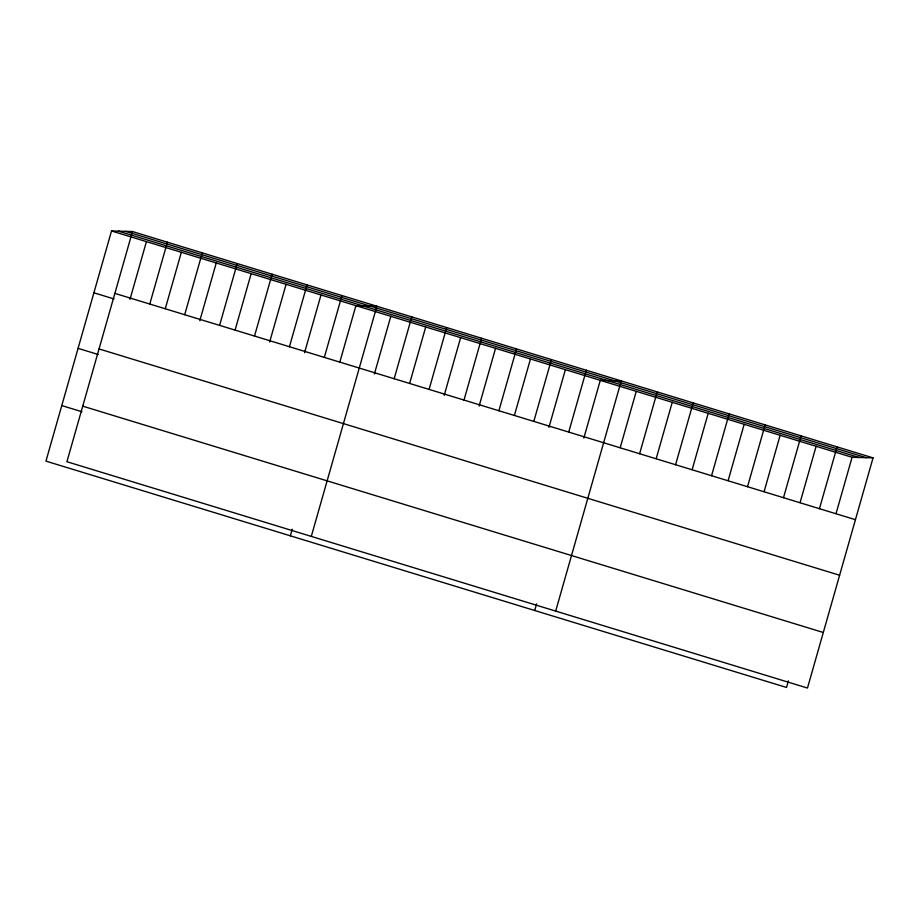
<?xml version="1.0" encoding="UTF-8"?>
<svg xmlns="http://www.w3.org/2000/svg" width="919" height="919" viewBox="0 0 919 919"><rect width="100%" height="100%" fill="white"/><g stroke="black" fill="none" stroke-linecap="round" stroke-linejoin="round"><path stroke-width="1.38" d="M132.485 231.542L66.915 461.717L807.479 688.044L873.05 457.869L132.485 231.542L111.521 230.956L45.95 461.131L786.515 687.458L788.399 680.841M129.993 299.341L146.431 241.628M149.786 304.051L167.396 242.214M165.294 308.635L181.342 252.3M184.696 314.712L202.306 252.886M199.814 320.674L216.252 262.972M219.607 325.383L237.217 263.558M235.115 329.978L251.163 273.644M254.517 336.055L272.127 274.218M269.646 342.017L286.085 284.304M289.428 346.727L307.049 284.89M304.557 352.689L320.995 294.976M324.338 357.388L341.96 295.562M290.335 535.823L292.219 529.206M339.858 361.983L355.906 305.648L376.87 306.234L311.3 536.409M374.378 374.022L390.816 316.32M394.171 378.731L411.781 316.894M409.679 383.326L425.727 326.98M429.081 389.403L446.691 327.566M444.199 395.365L460.637 337.652M463.992 400.075L481.602 338.238M479.121 406.037L495.559 348.324M498.902 410.736L516.524 348.91M514.422 415.331L530.47 358.996M533.813 421.407L551.434 359.582M548.942 427.369L565.38 369.668M568.735 432.079L586.345 370.242M534.72 610.503L536.604 603.898M583.852 438.041L600.291 380.328L621.255 380.914L555.685 611.089M620.21 447.656L636.258 391.322M639.613 453.745L657.223 391.908M656.189 458.65L672.237 402.315M675.58 464.738L693.202 402.901M692.156 469.643L708.204 413.309M711.559 475.72L729.169 413.895M728.124 480.637L744.172 424.302M747.526 486.714L765.136 424.888M764.103 491.631L780.151 435.296M783.493 497.707L801.104 435.882M800.07 502.624L816.118 446.289M819.461 508.701L837.083 446.875M836.037 513.618L852.085 457.283L873.05 457.869M125.558 231.347L866.135 457.673M118.436 231.151L859.001 457.478M111.521 230.956L852.085 457.283M114.864 293.379L855.44 519.694M93.899 292.793L114.048 298.951M99.045 348.933L839.61 575.248M78.081 348.347L98.218 354.504M82.744 406.164L823.309 632.49M61.78 405.578L81.917 411.735"/></g></svg>
